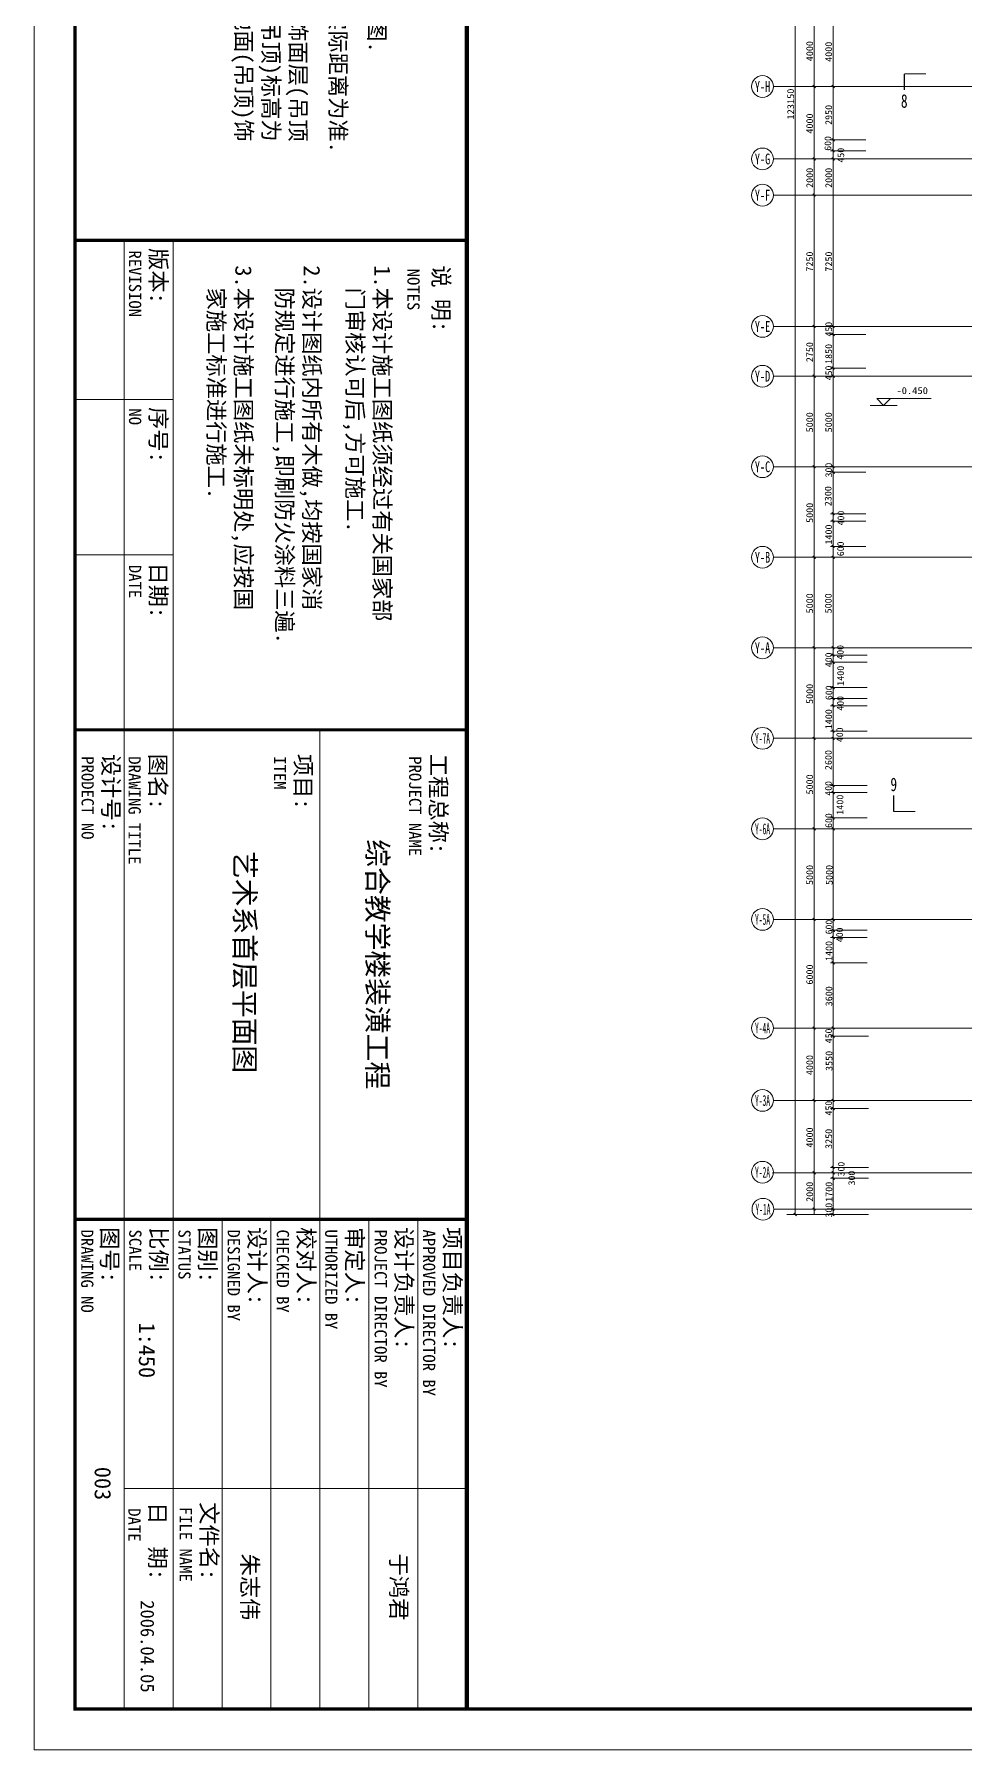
# Model space of a CAD drawing. Extents: x -307567 to 704339, y -10277 to 165507.
# Drawn here: x -307567 to -256240, y -10277 to 84464 of the extents above; entities that cross this region are included whole.
import ezdxf
from ezdxf.enums import TextEntityAlignment as Align

# ---------------------------------------------------------------- set-up
doc = ezdxf.new("R2010")
doc.units = 0
doc.header["$MEASUREMENT"] = 0
doc.layers.add('AXIS', color=7, linetype='CONTINUOUS', lineweight=5)
doc.layers.add('我的', color=255, linetype='CONTINUOUS', lineweight=0)
doc.styles.get("Standard").update_dxf_attribs({"font": 'txt', "height": 3})

msp = doc.modelspace()

# ---------------------------------------------------------------- linework, layer by layer
at = {"layer": 'AXIS'}
msp.add_lwpolyline([(-177306.93977, 165506.4863), (-307567.04743, 165506.4863), (-307567.04743, -10277.04998), (-177306.93977, -10277.04998)], close=True, dxfattribs=at)
at = {"layer": 'AXIS', "const_width": 180.29081}
msp.add_lwpolyline([(-179560.57485, 163252.85122), (-305313.41235, 163252.85122), (-305313.41235, -8023.4149), (-179560.57485, -8023.4149)], close=True, dxfattribs=at)
at = {"layer": '我的', "color": 0}
for p, q in [((-265550.37785, 19280.56836), (-265550.37785, 142429.95261)), ((-264500.3831, 81580.24465), (-264500.3831, 85580.24144)), ((-263450.38835, 81880.24315), (-263450.38835, 85230.22793)), ((-266750.37185, 81580.24465), (-263450.38835, 81580.24465)), ((-266750.37185, 81580.24465), (-263450.38835, 81580.24465)), ((-264500.3831, 77580.26618), (-264500.3831, 81580.24465)), ((-263600.3876, 81580.24465), (-260807.86464, 81580.24465)), ((-263450.38835, 81580.24465), (-263450.38835, 81880.24315)), ((-189560.05651, 81580.25839), (-263450.38835, 81580.24465)), ((-189560.05651, 81580.25839), (-263450.38835, 81580.24465)), ((-263450.38835, 81280.24615), (-263450.38835, 81580.24465)), ((-263450.38835, 79780.25365), (-263450.38835, 81280.24615)), ((-263450.38835, 68330.30938), (-263450.38835, 79780.25365)), ((-263600.3876, 78630.26093), (-261636.86135, 78630.26093)), ((-263600.3876, 78030.26393), (-261636.86135, 78030.26393)), ((-263450.38835, 77580.26618), (-263450.38835, 78030.26393)), ((-266750.37185, 77580.26618), (-263450.38835, 77580.26618)), ((-266750.37185, 77580.26618), (-263450.38835, 77580.26618)), ((-264500.3831, 75580.27465), (-264500.3831, 77580.26618)), ((-263600.3876, 77580.26618), (-260807.86464, 77580.26618)), ((-189560.05651, 77580.27533), (-263450.38835, 77580.26618)), ((-189560.05651, 77580.27533), (-263450.38835, 77580.26618)), ((-266750.37185, 75580.27465), (-263450.38835, 75580.27465)), ((-266750.37185, 75580.27465), (-263450.38835, 75580.27465)), ((-264500.3831, 68330.30938), (-264500.3831, 75580.27465)), ((-189560.05651, 75580.28839), (-263450.38835, 75580.27465)), ((-189560.05651, 75580.28839), (-263450.38835, 75580.27465)), ((-302609.05025, 46049.28671), (-302609.05025, 73085.63751)), ((-299904.68815, 46049.28671), (-299904.68815, 73085.63751)), ((-266750.37185, 68330.30938), (-263450.38835, 68330.30938)), ((-266750.37185, 68330.30938), (-263450.38835, 68330.30938)), ((-264500.3831, 65580.32618), (-264500.3831, 68330.30938)), ((-263600.3876, 68330.30938), (-260807.86464, 68330.30938)), ((-189560.05651, 68330.32311), (-263450.38835, 68330.30938)), ((-189560.05651, 68330.32311), (-263450.38835, 68330.30938)), ((-263450.38835, 67830.31493), (-263450.38835, 68330.30938)), ((-263600.3876, 67880.31163), (-261636.86135, 67880.31163)), ((-263450.38835, 65880.32468), (-263450.38835, 67830.31493)), ((-266750.37185, 65580.32618), (-263450.38835, 65580.32618)), ((-266750.37185, 65580.32618), (-263450.38835, 65580.32618)), ((-264500.3831, 60580.34965), (-264500.3831, 65580.32618)), ((-263600.3876, 66030.32393), (-261636.86135, 66030.32393)), ((-263600.3876, 65580.32618), (-260807.86464, 65580.32618)), ((-263450.38835, 65580.32618), (-263450.38835, 65880.32468)), ((-189560.05651, 65580.33533), (-263450.38835, 65580.32618)), ((-189560.05651, 65580.33533), (-263450.38835, 65580.32618)), ((-263450.38835, 57980.3657), (-263450.38835, 65580.32618)), ((-305313.41235, 64301.76798), (-299904.68815, 64301.76798)), ((-261413.45091, 63967.70607), (-259913.45383, 63967.70607)), ((-260663.45008, 63967.70607), (-261038.45278, 64342.70419)), ((-261038.45278, 64342.70419), (-258038.46549, 64342.70419)), ((-260288.45195, 64342.70419), (-260663.45008, 63967.70607)), ((-266750.37185, 60580.34965), (-263450.38835, 60580.34965)), ((-266750.37185, 60580.34965), (-263450.38835, 60580.34965)), ((-264500.3831, 55580.39144), (-264500.3831, 60580.34965)), ((-263600.3876, 60580.34965), (-260807.86464, 60580.34965)), ((-263600.3876, 60280.35115), (-261636.86135, 60280.35115)), ((-189560.05651, 60580.36339), (-263450.38835, 60580.34965)), ((-189560.05651, 60580.36339), (-263450.38835, 60580.34965)), ((-263450.38835, 60280.35115), (-263450.38835, 60580.34965)), ((-263600.3876, 57980.3657), (-261636.86135, 57980.3657)), ((-263450.38835, 57580.36465), (-263450.38835, 57980.3657)), ((-263600.3876, 57580.36465), (-261636.86135, 57580.36465)), ((-263450.38835, 56180.38844), (-263450.38835, 57580.36465)), ((-263600.3876, 56180.38844), (-261636.86135, 56180.38844)), ((-263450.38835, 50580.41262), (-263450.38835, 56180.38844)), ((-305313.41235, 55721.26597), (-299904.68815, 55721.26597)), ((-266750.37185, 55580.39144), (-263450.38835, 55580.39144)), ((-266750.37185, 55580.39144), (-263450.38835, 55580.39144)), ((-264500.3831, 50580.41262), (-264500.3831, 55580.39144)), ((-263600.3876, 55580.39144), (-260807.86464, 55580.39144)), ((-189560.05651, 55580.38686), (-263450.38835, 55580.39144)), ((-189560.05651, 55580.38686), (-263450.38835, 55580.39144)), ((-266750.37185, 50580.41262), (-263450.38835, 50580.41262)), ((-266750.37185, 50580.41262), (-263450.38835, 50580.41262)), ((-264500.3831, 45580.43838), (-264500.3831, 50580.41262)), ((-263600.3876, 50580.41262), (-260807.86464, 50580.41262)), ((-263450.38835, 50180.41615), (-263450.38835, 50580.41262)), ((-189560.05651, 50580.41262), (-263450.38835, 50580.41262)), ((-189560.05651, 50580.41262), (-263450.38835, 50580.41262)), ((-263600.3876, 50180.41615), (-261571.86381, 50180.41615)), ((-263600.3876, 49780.41738), (-261571.86381, 49780.41738)), ((-263450.38835, 49780.41738), (-263450.38835, 50180.41615)), ((-263450.38835, 48380.42515), (-263450.38835, 49780.41738)), ((-263600.3876, 48380.42515), (-261571.86381, 48380.42515)), ((-263450.38835, 47780.42815), (-263450.38835, 48380.42515)), ((-263600.3876, 47780.42815), (-261571.86381, 47780.42815)), ((-263600.3876, 47380.42938), (-261571.86381, 47380.42938)), ((-263450.38835, 47380.42938), (-263450.38835, 47780.42815)), ((-263450.38835, 45980.43715), (-263450.38835, 47380.42938)), ((-302609.05025, 46049.28671), (-302609.05025, 19012.9359)), ((-299904.68815, 46049.28671), (-299904.68815, 19012.9359)), ((-291791.60186, 46049.28671), (-291791.60186, 19012.9359)), ((-266750.37185, 45580.43838), (-263450.38835, 45580.43838)), ((-264500.3831, 40580.46186), (-264500.3831, 45580.43838)), ((-263600.3876, 45980.43715), (-261571.86381, 45980.43715)), ((-263600.3876, 45580.43838), (-260807.86464, 45580.43838)), ((-263600.3876, 45580.43838), (-260807.86464, 45580.43838)), ((-263450.38835, 45580.43838), (-263450.38835, 45980.43715)), ((-263450.38835, 42980.45215), (-263450.38835, 45580.43838)), ((-189560.05651, 45580.43838), (-263450.38835, 45580.43838)), ((-263600.3876, 42980.45215), (-261571.86381, 42980.45215)), ((-263450.38835, 42580.45338), (-263450.38835, 42980.45215)), ((-263600.3876, 42580.45338), (-261571.86381, 42580.45338)), ((-263450.38835, 41180.45886), (-263450.38835, 42580.45338)), ((-263600.3876, 41180.45886), (-261571.86381, 41180.45886)), ((-263450.38835, 40580.46186), (-263450.38835, 41180.45886)), ((-266750.37185, 40580.46186), (-263450.38835, 40580.46186)), ((-264500.3831, 35580.48533), (-264500.3831, 40580.46186)), ((-263600.3876, 40580.46186), (-260807.86464, 40580.46186)), ((-263450.38835, 25880.53536), (-263450.38835, 40580.46186)), ((-189560.05651, 40580.46186), (-263450.38835, 40580.46186)), ((-266750.37185, 35580.48533), (-263450.38835, 35580.48533)), ((-264500.3831, 29580.51648), (-264500.3831, 35580.48533)), ((-263587.09421, 35580.48533), (-260807.86464, 35580.48533)), ((-260807.86464, 35580.48533), (-192202.20944, 35580.48533)), ((-263587.09421, 34980.48833), (-261571.86381, 34980.48833)), ((-263587.09421, 34580.49186), (-261571.86381, 34580.49186)), ((-263587.09421, 33180.49733), (-261571.86381, 33180.49733)), ((-266750.37185, 29580.51648), (-263450.38835, 29580.51648)), ((-264500.3831, 25580.53686), (-264500.3831, 29580.51648)), ((-263587.09421, 29580.51648), (-260807.86464, 29580.51648)), ((-260807.86464, 29580.51648), (-240682.96679, 29580.51648)), ((-263587.09421, 29130.51873), (-261505.86377, 29130.51873)), ((-266750.37185, 25580.53686), (-263450.38835, 25580.53686)), ((-266750.37185, 25580.53686), (-263450.38835, 25580.53686)), ((-264500.3831, 21580.55667), (-264500.3831, 25580.53686)), ((-263600.3876, 25580.53686), (-260807.86464, 25580.53686)), ((-263450.38835, 25580.53686), (-263450.38835, 25880.53536)), ((-263450.38835, 25130.53911), (-263450.38835, 25580.53686)), ((-189560.05651, 25580.53686), (-262527.69704, 25580.53686)), ((-263600.3876, 25130.53911), (-261505.86377, 25130.53911)), ((-263600.3876, 25130.53911), (-261505.86377, 25130.53911)), ((-263450.38835, 19280.56836), (-263450.38835, 25130.53911)), ((-263600.3876, 21880.55517), (-261505.86377, 21880.55517)), ((-263450.38835, 21580.55667), (-263450.38835, 21880.55517)), ((-266797.19169, 21580.55667), (-263450.38835, 21580.55667)), ((-264500.3831, 19580.56686), (-264500.3831, 21580.55667)), ((-263600.3876, 21580.55667), (-260807.86464, 21580.55667)), ((-263600.3876, 21280.55817), (-261505.86377, 21280.55817)), ((-189560.05651, 21580.55667), (-261158.70212, 21580.55667)), ((-302609.05025, 19012.9359), (-302609.05025, -8023.4149)), ((-299904.68815, 19012.9359), (-299904.68815, -8023.4149)), ((-297200.32606, 19012.9359), (-297200.32606, -8023.4149)), ((-294495.96396, 19012.9359), (-294495.96396, -8023.4149)), ((-291791.60186, 19012.9359), (-291791.60186, -8023.4149)), ((-289087.23977, 19012.9359), (-289087.23977, -8023.4149)), ((-286382.87767, 19012.9359), (-286382.87767, -8023.4149)), ((-266731.07721, 19580.56686), (-263450.38835, 19580.56686)), ((-266000.2749, 19280.56836), (-263000.2899, 19280.56836)), ((-265110.16704, 19580.56686), (-260772.90083, 19580.56686)), ((-265110.16704, 19280.56836), (-261505.86377, 19280.56836)), ((-264500.2824, 19580.56686), (-264500.2824, 19280.56836)), ((-212863.93779, 19580.56686), (-262216.69396, 19580.56686)), ((-283678.51557, 4144.7605), (-302609.05025, 4144.7605))]:
    msp.add_line(p, q, dxfattribs=at)
for points, const_width in [([(-283678.51557, 163252.85122), (-283678.51557, -8023.4149)], 225.36351), ([(-264575.38273, 81655.24428), (-264425.38348, 81505.24503)], 67.49966), ([(-263525.38798, 81655.24428), (-263375.38873, 81505.24503)], 67.49966), ([(-259522.27384, 82280.54633), (-259522.27384, 81380.55083)], 67.49966), ([(-259522.27384, 82280.54633), (-258322.27984, 82280.54633)], 67.49966), ([(-263525.38798, 78705.26055), (-263375.38873, 78555.2613)], 67.49966), ([(-264575.38273, 77655.2658), (-264425.38348, 77505.26655)], 67.49966), ([(-263525.38798, 78105.26355), (-263375.38873, 77955.2643)], 67.49966), ([(-263525.38798, 77655.2658), (-263375.38873, 77505.26655)], 67.49966), ([(-264575.38273, 75655.27428), (-264425.38348, 75505.27503)], 67.49966), ([(-305313.41235, 73085.63751), (-283678.51557, 73085.63751)], 180.29081), ([(-264575.38273, 68405.309), (-264425.38348, 68255.30975)], 67.49966), ([(-263525.38798, 68405.309), (-263375.38873, 68255.30975)], 67.49966), ([(-263525.38798, 67955.31125), (-263375.38873, 67805.312)], 67.49966), ([(-264575.38273, 65655.3258), (-264425.38348, 65505.32655)], 67.49966), ([(-263525.38798, 66105.32355), (-263375.38873, 65955.3243)], 67.49966), ([(-263525.38798, 65655.3258), (-263375.38873, 65505.32655)], 67.49966), ([(-263525.38798, 65655.3258), (-263375.38873, 65505.32655)], 67.49966), ([(-264575.38273, 60655.34928), (-264425.38348, 60505.35003)], 67.49966), ([(-263525.38798, 60655.34928), (-263375.38873, 60505.35003)], 67.49966), ([(-263525.38798, 60355.35078), (-263375.38873, 60205.35153)], 67.49966), ([(-263525.38798, 58055.36533), (-263375.38873, 57905.36608)], 67.49966), ([(-263525.38798, 57655.36428), (-263375.38873, 57505.36503)], 67.49966), ([(-263525.38798, 56255.38806), (-263375.38873, 56105.38881)], 67.49966), ([(-264575.38273, 55655.39106), (-264425.38348, 55505.39181)], 67.49966), ([(-263525.38798, 55655.39106), (-263375.38873, 55505.39181)], 67.49966), ([(-264575.38273, 50655.41225), (-264425.38348, 50505.413)], 67.49966), ([(-263525.38798, 50655.41225), (-263375.38873, 50505.413)], 67.49966), ([(-263525.38798, 50255.41577), (-263375.38873, 50105.41652)], 67.49966), ([(-263525.38798, 49855.41701), (-263375.38873, 49705.41776)], 67.49966), ([(-263525.38798, 48455.42477), (-263375.38873, 48305.42552)], 67.49966), ([(-263525.38798, 47855.42777), (-263375.38873, 47705.42852)], 67.49966), ([(-263525.38798, 47455.42901), (-263375.38873, 47305.42976)], 67.49966), ([(-305313.41235, 46049.28671), (-283678.51557, 46049.28671)], 180.29081), ([(-264575.38273, 45655.43801), (-264425.38348, 45505.43876)], 67.49966), ([(-263525.38798, 46055.43677), (-263375.38873, 45905.43752)], 67.49966), ([(-263525.38798, 45655.43801), (-263375.38873, 45505.43876)], 67.49966), ([(-263525.38798, 45655.43801), (-263375.38873, 45505.43876)], 67.49966), ([(-263525.38798, 43055.45177), (-263375.38873, 42905.45252)], 67.49966), ([(-263525.38798, 42655.45301), (-263375.38873, 42505.45376)], 67.49966), ([(-260101.94166, 41537.8675), (-260101.94166, 42437.863)], 67.49966), ([(-263525.38798, 41255.45848), (-263375.38873, 41105.45923)], 67.49966), ([(-260101.94166, 41537.8675), (-258901.94537, 41537.8675)], 67.49966), ([(-264575.38273, 40655.46148), (-264425.38348, 40505.46223)], 67.49966), ([(-263525.38798, 40655.46148), (-263375.38873, 40505.46223)], 67.49966), ([(-263520.75543, 40650.46273), (-263370.75618, 40500.46348)], 67.49966), ([(-264575.38273, 35655.48496), (-264425.38348, 35505.48571)], 67.49966), ([(-263520.75543, 35650.4862), (-263370.75618, 35500.48695)], 67.49966), ([(-263512.09459, 35045.49045), (-263362.09534, 34895.4912)], 67.49966), ([(-263512.09459, 34655.49148), (-263362.09534, 34505.49223)], 67.49966), ([(-263522.09667, 33255.49696), (-263372.09742, 33105.49771)], 67.49966), ([(-264575.38273, 29655.5161), (-264425.38348, 29505.51685)], 67.49966), ([(-263522.09667, 29655.5161), (-263372.09742, 29505.51685)], 67.49966), ([(-263522.09667, 29205.51835), (-263372.09742, 29055.5191)], 67.49966), ([(-264575.38273, 25655.53648), (-264425.38348, 25505.53723)], 67.49966), ([(-263525.38798, 25655.53648), (-263375.38873, 25505.53723)], 67.49966), ([(-263525.38798, 25205.53873), (-263375.38873, 25055.53948)], 67.49966), ([(-263525.38798, 25205.53873), (-263375.38873, 25055.53948)], 67.49966), ([(-263525.38798, 21955.55479), (-263375.38873, 21805.55554)], 67.49966), ([(-264575.38273, 21655.55629), (-264425.38348, 21505.55704)], 67.49966), ([(-263525.38798, 21655.55629), (-263375.38873, 21505.55704)], 67.49966), ([(-263525.38798, 21355.55779), (-263375.38873, 21205.55854)], 67.49966), ([(-305313.41235, 19012.9359), (-283678.51557, 19012.9359)], 180.29081), ([(-265625.37748, 19355.56798), (-265475.37823, 19205.56873)], 67.49966), ([(-264575.38273, 19655.56648), (-264425.38348, 19505.56723)], 67.49966), ([(-263535.38549, 19655.56648), (-263385.38624, 19505.56723)], 67.49966), ([(-263535.28478, 19355.56798), (-263385.29011, 19205.56873)], 67.49966)]:
    msp.add_lwpolyline(points, dxfattribs=dict(at, const_width=const_width))
for centre in [(-267350.37229, 81580.24465), (-267350.37229, 81580.24465), (-267350.37229, 77580.26618), (-267350.37229, 77580.26618), (-267350.37229, 75580.27465), (-267350.37229, 75580.27465), (-267350.37229, 68330.30938), (-267350.37229, 68330.30938), (-267350.37229, 65580.32618), (-267350.37229, 65580.32618), (-267350.37229, 60580.34965), (-267350.37229, 60580.34965), (-267350.37229, 55580.39144), (-267350.37229, 55580.39144), (-267350.37229, 50580.41262), (-267350.37229, 50580.41262), (-267350.37229, 45580.43838), (-267350.37229, 40580.46186), (-267350.37229, 35580.48533), (-267350.37229, 29580.51648), (-267350.37229, 25580.53686), (-267350.37229, 25580.53686), (-267350.37229, 21614.90308), (-267325.62571, 19573.8927)]:
    msp.add_circle(centre, 599.997, dxfattribs=at)

# ---------------------------------------------------------------- texts
for s, width, p, p2 in [('4000', 0.934736, (-264560.38189, 82980.23918), (-264560.38189, 84090.23271)), ('4000', 0.934736, (-263510.38714, 82944.70774), (-263510.38714, 84054.70127)), ('123150', 0.943448, (-265610.37664, 79757.25572), (-265610.37664, 81467.24626)), ('2950', 0.845714, (-263509.83782, 79456.73995), (-263509.83782, 80566.73349)), ('4000', 0.93474, (-264560.38189, 78980.25613), (-264560.38189, 80090.25424)), ('600', 0.925713, (-263556.80414, 78032.76331), (-263556.80414, 78842.75834)), ('450', 0.864004, (-262838.8695, 77383.26399), (-262838.8695, 78193.2636)), ('2000', 0.93474, (-264560.38189, 75980.27113), (-264560.38189, 77090.26924)), ('2000', 0.93474, (-263509.83782, 75980.27113), (-263509.83782, 77090.26924)), ('7250', 0.845714, (-264560.38189, 71355.2973), (-264560.38189, 72465.29084)), ('7250', 0.845714, (-263509.83782, 71355.2973), (-263509.83782, 72465.29084)), ('450', 0.863999, (-263510.38714, 67772.44016), (-263510.38714, 68582.43519)), ('2750', 0.845714, (-264560.38189, 66355.32078), (-264560.38189, 67465.31431)), ('1850', 0.934736, (-263510.38714, 66255.3228), (-263510.38714, 67365.31634)), ('450', 0.863999, (-263510.38714, 65357.5154), (-263510.38714, 66167.51044)), ('5000', 0.93474, (-264560.38189, 62480.33863), (-264560.38189, 63590.33674)), ('5000', 0.93474, (-263510.38714, 62480.33863), (-263510.38714, 63590.33674)), ('300', 0.925713, (-263510.38714, 59992.35516), (-263510.38714, 60802.35019)), ('2300', 0.887999, (-263540.41171, 58398.59481), (-263540.41171, 59508.58835)), ('5000', 0.934736, (-264560.38189, 57480.36668), (-264560.38189, 58590.36021)), ('400', 0.925708, (-262838.38885, 57344.37035), (-262838.38885, 58154.36081)), ('1400', 0.986666, (-263510.38714, 56280.37268), (-263510.38714, 57390.36621)), ('600', 0.925708, (-262852.76713, 55641.26912), (-262852.76713, 56451.25958)), ('5000', 0.93474, (-264560.38189, 52480.41762), (-264560.38189, 53590.41573)), ('5000', 0.93474, (-263530.38673, 52480.41762), (-263530.38673, 53590.41573)), ('400', 0.925713, (-263510.38714, 49512.41869), (-263510.38714, 50322.41373)), ('400', 0.925713, (-262869.75008, 49927.79137), (-262869.75008, 50737.78641)), ('1400', 0.986668, (-262854.39219, 48480.42312), (-262854.39219, 49590.41895)), ('5000', 0.934736, (-264560.38189, 47480.42965), (-264560.38189, 48590.42318)), ('600', 0.925713, (-263497.11206, 47692.1626), (-263497.11206, 48502.15763)), ('400', 0.925713, (-262865.28691, 47108.40011), (-262865.28691, 47918.39514)), ('1400', 0.986668, (-263510.38714, 46080.43512), (-263510.38714, 47190.43095)), ('400', 0.925713, (-262899.63732, 45371.87772), (-262899.63732, 46181.87276)), ('2600', 0.887999, (-263523.6668, 43826.50962), (-263523.6668, 44936.50316)), ('5000', 0.934738, (-264560.38189, 42480.45312), (-264560.38189, 43590.44895)), ('400', 0.925713, (-263523.6668, 42412.18946), (-263523.6668, 43222.18449)), ('1400', 0.986668, (-262886.36224, 41360.1302), (-262886.36224, 42470.12602)), ('600', 0.925716, (-263510.38714, 40633.36763), (-263510.38714, 41443.36495)), ('5000', 0.934736, (-264560.38189, 37480.47888), (-264560.38189, 38590.47242)), ('5000', 0.934736, (-263480.38546, 37480.47888), (-263480.38546, 38590.47242)), ('600', 0.925713, (-263497.09375, 34752.49112), (-263497.09375, 35562.48616)), ('400', 0.925713, (-262904.73678, 34322.49297), (-262904.73678, 35132.488)), ('1400', 0.986666, (-263497.09375, 33280.49988), (-263497.09375, 34390.49342)), ('6000', 0.934737, (-264560.38189, 31980.50448), (-264560.38189, 33090.49916)), ('3600', 0.888, (-263497.09375, 30780.51048), (-263497.09375, 31890.50516)), ('450', 0.864, (-263510.38714, 28740.52091), (-263510.38714, 29550.51708)), ('4000', 0.934737, (-264560.38189, 26980.53024), (-264560.38189, 28090.52492)), ('3550', 0.845714, (-263490.38754, 27210.52901), (-263490.38754, 28320.52369)), ('450', 0.864, (-263510.38714, 24750.54108), (-263510.38714, 25560.53726)), ('4000', 0.934737, (-264560.38189, 22980.54948), (-264560.38189, 24090.54416)), ('3250', 0.845714, (-263510.38714, 22905.54985), (-263510.38714, 24015.54453)), ('300', 0.925714, (-262822.39009, 21386.55797), (-262822.39009, 22196.55357)), ('2000', 0.934737, (-264560.38189, 19980.56448), (-264560.38189, 21090.55916)), ('1700', 0.986667, (-263499.38713, 19980.56448), (-263499.38713, 21090.55916)), ('300', 0.925714, (-262239.03272, 20890.87677), (-262239.03272, 21700.87238)), ('300', 0.925714, (-263504.17532, 19116.56905), (-263504.17532, 19926.56466))]:
    msp.add_text(s, height=374.998125, rotation=90, dxfattribs=dict(at, width=width)).set_placement(p, p2, align=Align.FIT)
for s, height, width, p, p2 in [('Y-H', 599.997, 0.531564, (-267775.62117, 81280.24615), (-266925.12226, 81280.24615)), ('Y-H', 599.997, 0.531564, (-267775.62117, 81280.24615), (-266925.12226, 81280.24615)), ('8', 749.99625, 0.735004, (-259706.02384, 80405.5557), (-259338.52384, 80405.5557)), ('Y-G', 599.997, 0.531564, (-267775.62117, 77280.26768), (-266925.12226, 77280.26768)), ('Y-G', 599.997, 0.531564, (-267775.62117, 77280.26768), (-266925.12226, 77280.26768)), ('Y-F', 599.997, 0.531564, (-267775.62117, 75280.27615), (-266925.12226, 75280.27615)), ('Y-F', 599.997, 0.531564, (-267775.62117, 75280.27615), (-266925.12226, 75280.27615)), ('Y-E', 599.997, 0.531564, (-267775.62117, 68030.31088), (-266925.12226, 68030.31088)), ('Y-E', 599.997, 0.531564, (-267775.62117, 68030.31088), (-266925.12226, 68030.31088)), ('Y-D', 599.997, 0.531564, (-267775.62117, 65280.32768), (-266925.12226, 65280.32768)), ('Y-D', 599.997, 0.531564, (-267775.62117, 65280.32768), (-266925.12226, 65280.32768)), ('  -0.450 ', 374.998125, 0.87, (-260534.45292, 64597.70475), (-257924.46689, 64597.70475)), ('Y-C', 599.997, 0.531564, (-267775.62117, 60280.35115), (-266925.12226, 60280.35115)), ('Y-C', 599.997, 0.531564, (-267775.62117, 60280.35115), (-266925.12226, 60280.35115)), ('Y-B', 599.997, 0.531564, (-267775.62117, 55280.39294), (-266925.12226, 55280.39294)), ('Y-B', 599.997, 0.531564, (-267775.62117, 55280.39294), (-266925.12226, 55280.39294)), ('Y-A', 599.997, 0.531564, (-267775.62117, 50280.41412), (-266925.12226, 50280.41412)), ('Y-A', 599.997, 0.531564, (-267775.62117, 50280.41412), (-266925.12226, 50280.41412)), ('Y-7A', 599.997, 0.378408, (-267766.61929, 45280.43988), (-266934.12643, 45280.43988)), ('9', 749.99625, 0.734995, (-260285.68707, 42662.86188), (-259918.19166, 42662.86188)), ('Y-6A', 599.997, 0.378408, (-267766.61929, 40280.46336), (-266934.12643, 40280.46336)), ('Y-5A', 599.997, 0.378408, (-267766.61929, 35280.48683), (-266934.12643, 35280.48683)), ('Y-4A', 599.997, 0.378408, (-267766.61929, 29280.51798), (-266934.12643, 29280.51798)), ('Y-3A', 599.997, 0.378408, (-267766.61929, 25280.53836), (-266934.12643, 25280.53836)), ('Y-3A', 599.997, 0.378408, (-267766.61929, 25280.53836), (-266934.12643, 25280.53836)), ('Y-2A', 599.997, 0.378408, (-267766.61929, 21314.90458), (-266934.12643, 21314.90458)), ('Y-1A', 599.997, 0.41625, (-267741.875, 19273.8942), (-266909.37985, 19273.8942))]:
    msp.add_text(s, height=height, dxfattribs=dict(at, width=width)).set_placement(p, p2, align=Align.FIT)
at = {"layer": '我的', "color": 0, "attachment_point": 1, "rotation": 270}
for s, insert, char_height, width in [('{\\fSimHei|b0|i0|c134|p2;\\C250;3.图纸中标高是以地面饰面层(吊顶\\P饰面层)做完后的地面(吊顶)标高为\\P相对零标高(即以扣除地面(吊顶)饰\\P面层高度)}', (-292539.88434, 97588.26906), 901.4540322, 22452.787921), ('{\\fSimHei|b0|i0|c134|p2;\\C250;2.若发现误差时,应以实际距离为准.}', (-290336.8075, 97588.26906), 901.4540322, 22452.787921), ('{\\fSimHei|b0|i0|c134|p2;\\C250;1.切勿以比例尺度量此图.}', (-288185.88489, 97588.26906), 901.4540322, 22452.787921), ('{\\fSimSun|b0|i0|c134|p2;\\C250;REVISION}', (-301662.87665, 72527.29859), 676.0905242, 8327.3438844), ('{\\fSimHei|b0|i0|c134|p2;\\C250;版本:}', (-300264.7988, 72657.8673), 901.4540322, 8327.3438066), ('{\\fSimHei|b0|i0|c134|p2;\\C250;3.本设计施工图纸未标明处,应按国\\P  家施工标准进行施工.}', (-295562.52371, 71702.95263), 901.4540322, 22452.787921), ('{\\fSimHei|b0|i0|c134|p2;\\C250;2.设计图纸内所有木做,均按国家消\\P  防规定进行施工,即刷防火涂料三遍.}', (-291785.05236, 71702.95263), 901.4540322, 22452.787921), ('{\\fSimHei|b0|i0|c134|p2;\\C250;1.本设计施工图纸须经过有关国家部\\P  门审核认可后,方可施工.}', (-287895.55883, 71702.95263), 901.4540322, 22452.787921), ('{\\fSimSun|b0|i0|c134|p2;\\C250;NOTES}', (-286286.25783, 71519.20838), 676.0905242, 8327.3438844), ('{\\fSimHei|b0|i0|c134|p2;\\C250;说 明:}', (-284652.30759, 71702.95263), 901.4540322, 8327.3438066), ('{\\fSimSun|b0|i0|c134|p2;\\C250;NO}', (-301662.87665, 63801.87543), 676.0905242, 8327.3438844), ('{\\fSimHei|b0|i0|c134|p2;\\C250;序号:}', (-300264.7988, 63873.99777), 901.4540322, 8327.3438066), ('{\\fSimSun|b0|i0|c134|p2;\\C250;DATE}', (-301662.87665, 55162.92704), 676.0905242, 8327.3438844), ('{\\fSimHei|b0|i0|c134|p2;\\C250;日期:}', (-300264.7988, 55293.49575), 901.4540322, 8327.3438066), ('{\\fSimHei|b0|i0|c134|p2;\\C250;设计号:}', (-302882.27005, 44721.51649), 901.4540322, 8327.3438066), ('{\\fSimSun|b0|i0|c134|p2;\\C250;DRAWING TITLE}', (-301686.61057, 44590.94779), 676.0905242, 8327.3438844), ('{\\fSimHei|b0|i0|c134|p2;\\C250;图名:}', (-300289.51552, 44721.51649), 901.4540322, 9939.0197859), ('{\\fSimHei|b0|i0|c134|p2;\\C250;项目:}', (-292261.90426, 44721.51649), 901.4540322, 8327.3438066), ('{\\fSimHei|b0|i0|c134|p2;\\C250;工程总称:}', (-284794.53474, 44721.51649), 901.4540322, 8327.3438066), ('{\\fSimSun|b0|i0|c134|p2;\\C250;PRODECT NO}', (-304280.34789, 44590.94779), 676.0905242, 14073.9028503), ('{\\fSimSun|b0|i0|c134|p2;\\C250;ITEM}', (-293658.99931, 44590.94779), 676.0905242, 8327.3438844), ('{\\fSimSun|b0|i0|c134|p2;\\C250;PROJECT NAME}', (-286191.62979, 44590.94779), 676.0905242, 8327.3438844), ('{\\fSimHei|b0|i0|c134|p2;\\C250;综合教学楼装潢工程}', (-288050.35897, 40007.191), 1124.8645568, 22647.6855267), ('{\\fSimSun|b0|i0|c134|p2;\\C250;艺术系首层平面图}', (-295376.33137, 39360.80984), 1124.8645568, 22647.6855267), ('{\\fSimSun|b0|i0|c134|p2;\\C250;DRAWING NO}', (-304302.81878, 18454.59698), 676.0905242, 14073.9028503), ('{\\fSimHei|b0|i0|c134|p2;\\C250;图号:}', (-302952.21689, 18585.16569), 901.4540322, 8327.3438066), ('{\\fSimSun|b0|i0|c134|p2;\\C250;SCALE}', (-301650.27732, 18454.59698), 676.0905242, 14073.9028503), ('{\\fSimHei|b0|i0|c134|p2;\\C250;比例:}', (-300252.19948, 18585.16569), 901.4540322, 8327.3438066), ('{\\fSimSun|b0|i0|c134|p2;\\C250;STATUS}', (-298935.26957, 18454.59698), 676.0905242, 14073.9028503), ('{\\fSimHei|b0|i0|c134|p2;\\C250;图别:}', (-297537.19172, 18585.16569), 901.4540322, 8327.3438066), ('{\\fSimSun|b0|i0|c134|p2;\\C250;DESIGNED BY}', (-296212.53254, 18454.59698), 676.0905242, 14073.9028503), ('{\\fSimHei|b0|i0|c134|p2;\\C250;设计人:}', (-294814.4547, 18585.16569), 901.4540322, 8327.3438066), ('{\\fSimSun|b0|i0|c134|p2;\\C250;CHECKED BY}', (-293498.90297, 18454.59698), 676.0905242, 14073.9028503), ('{\\fSimHei|b0|i0|c134|p2;\\C250;校对人:}', (-292100.82512, 18585.16569), 901.4540322, 8327.3438066), ('{\\fSimSun|b0|i0|c134|p2;\\C250;UTHORIZED BY}', (-290825.62918, 18454.59698), 676.0905242, 14073.9028503), ('{\\fSimHei|b0|i0|c134|p2;\\C250;审定人:}', (-289427.55133, 18585.16569), 901.4540322, 8327.3438066), ('{\\fSimSun|b0|i0|c134|p2;\\C250;PROJECT DIRECTOR BY}', (-288096.84872, 18454.59698), 676.0905242, 14073.9028503), ('{\\fSimHei|b0|i0|c134|p2;\\C250;设计负责人:}', (-286698.77088, 18585.16569), 901.4540322, 8327.3438066), ('{\\fSimSun|b0|i0|c134|p2;\\C250;APPROVED DIRECTOR BY}', (-285425.62852, 18454.59698), 676.0905242, 14073.9028503), ('{\\fSimHei|b0|i0|c134|p2;\\C250;项目负责人:}', (-284027.55068, 18585.16569), 901.4540322, 8327.3438066), ('{\\fSimHei|b0|i0|c134|p2;\\C250;1:450}', (-300890.52945, 13313.91508), 901.4540322, 8327.3438066), ('{\\fSimHei|b0|i0|c134|p2;\\C250;003}', (-303331.58033, 5343.96934), 901.4540322, 8327.3438066), ('{\\fSimSun|b0|i0|c134|p2;\\C250;DATE}', (-301699.02331, 3057.98261), 676.0905242, 14073.9028503), ('{\\fSimHei|b0|i0|c134|p2;\\C250;日  期:}', (-300300.94547, 3395.78245), 901.4540322, 8327.3438066), ('{\\fSimSun|b0|i0|c134|p2;\\C250;FILE NAME}', (-298857.60913, 3135.69456), 676.0905242, 14073.9028503), ('{\\fSimHei|b0|i0|c134|p2;\\C250;文件名:}', (-297459.53128, 3395.78245), 901.4540322, 8327.3438066), ('{\\fSimHei|b0|i0|c134|p2;\\C250;朱志伟}', (-295206.77933, 555.8659), 901.4540322, 8327.3438066), ('{\\fSimHei|b0|i0|c134|p2;\\C250;于鸿君}', (-286983.63077, 555.8659), 901.4540322, 8327.3438066), ('{\\fSimHei|b0|i0|c134|p2;\\C250;2006.04.05}', (-300941.67268, -2021.81664), 750, 8327.3438066)]:
    msp.add_mtext(s, dxfattribs=dict(at, insert=insert, char_height=char_height, width=width))

doc.saveas('drawing.dxf')
